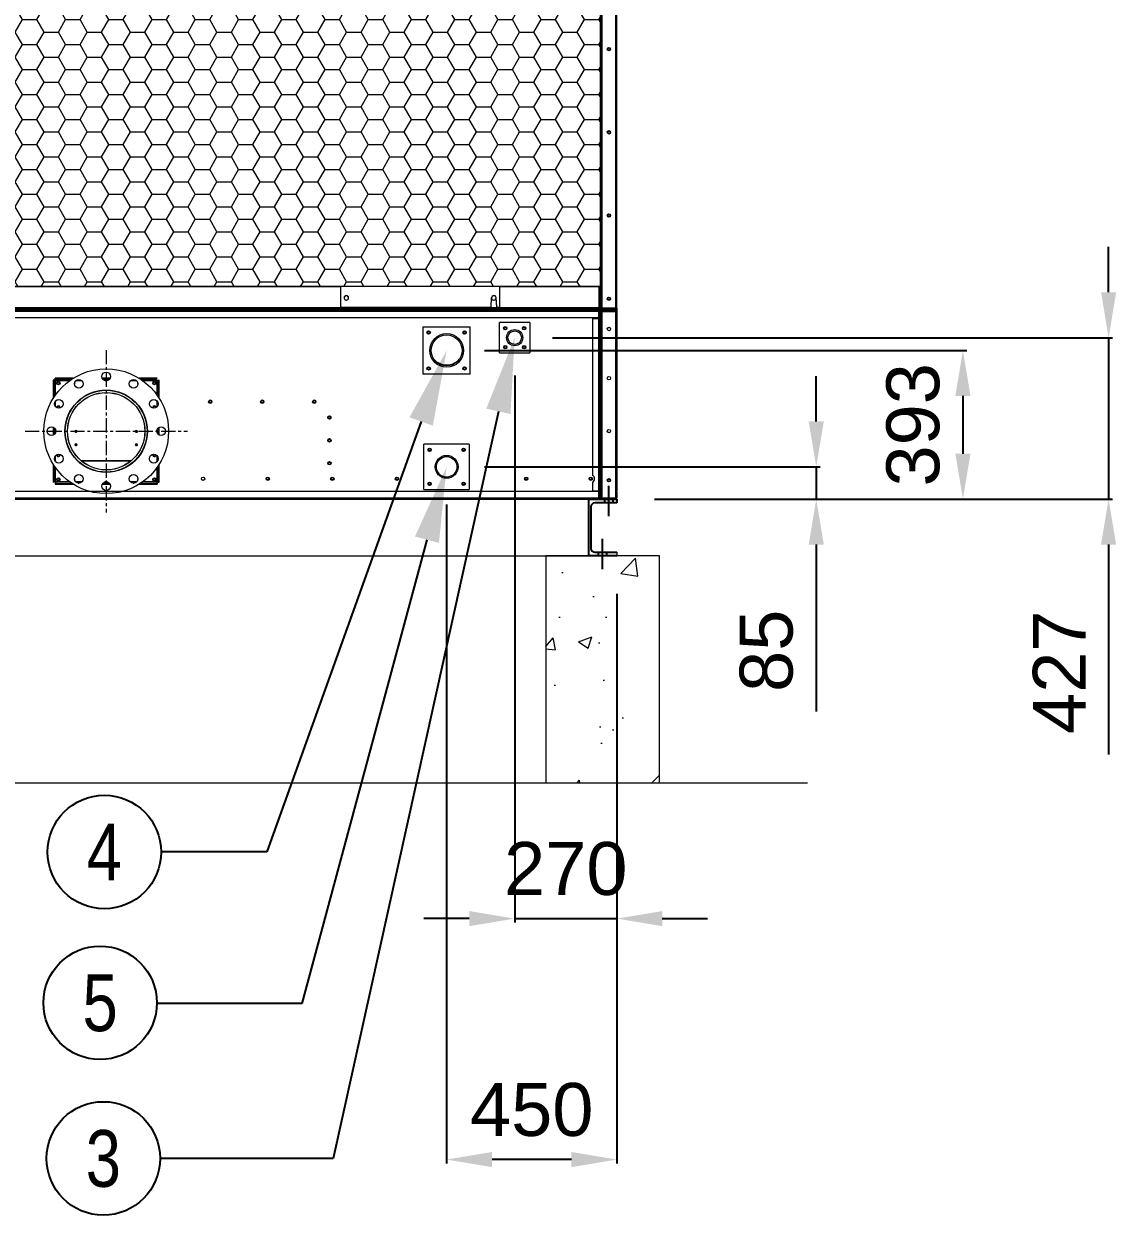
# Model space of a CAD drawing. Header units: millimetres. Extents: x 10706 to 40113, y 7812 to 28607.
# Drawn here: x 15283 to 18171, y 13502 to 16652 of the extents above; entities that cross this region are included whole.
import ezdxf
from ezdxf import colors
from ezdxf.entities.mleader import LeaderData, LeaderLine
from ezdxf.enums import TextEntityAlignment as Align
from ezdxf.math import Vec2, Vec3

# ---------------------------------------------------------------- set-up
doc = ezdxf.new("R2010")
doc.units = ezdxf.units.MM
doc.linetypes.add('CENTER', pattern=[2, 1.25, -0.25, 0.25, -0.25])
doc.linetypes.add('CENTERX2', pattern=[4, 2.5, -0.5, 0.5, -0.5])
for name, color, linetype in [('center', 1, 'CENTER'), ('냉각탑_dim', 1, 'Continuous'), ('냉각탑_text', 3, 'Continuous'), ('냉각탑_기초', 23, 'Continuous')]:
    doc.layers.add(name, color=color, linetype=linetype)
doc.styles.get("Standard").update_dxf_attribs({"font": 'arial.ttf'})
doc.dimstyles.new('1.40', dxfattribs={"dimscale": 20, "dimtxt": 1.5, "dimasz": 1, "dimexe": 0.5, "dimexo": 0.5, "dimgap": 0.5, "dimtad": 1, "dimdec": 0, "dimzin": 0, "dimdsep": 46, "dimtxsty": 'Standard', "dimcen": 0, "dimclrd": 2, "dimclre": 2, "dimclrt": 3, "dimadec": 0, "dimazin": 0, "dimtfac": 1, "dimtdec": 0, "dimtmove": 0, "dimatfit": 0, "dimfxl": 1, "dimtolj": 1, "dimtzin": 0, "dimlwd": -1, "dimlwe": -1, "dimarcsym": 0})

# ---------------------------------------------------------------- blocks, each defined once
blk = doc.blocks.new('*D56')
at = {"color": 2, "transparency": 16777216}
for p, q in [((18150.5, 15941.7), (18150.5, 16061.7)), ((16680.3, 15821.7), (18160.5, 15821.7)), ((18150.5, 15821.7), (18150.5, 15394.7)), ((16950.4, 15394.7), (18160.5, 15394.7)), ((18150.5, 15274.7), (18150.5, 14719.7))]:
    blk.add_line(p, q, dxfattribs=at)
for points in [[(18130.5, 15941.7), (18170.5, 15941.7), (18150.5, 15821.7)], [(18130.5, 15274.7), (18170.5, 15274.7), (18150.5, 15394.7)]]:
    blk.add_solid(points, dxfattribs=at)
at = {"layer": 'Defpoints', "color": 0, "transparency": 16777216}
for p in [(16580.3, 15821.7), (16850.4, 15394.7), (18150.5, 15394.7)]:
    blk.add_point(p, dxfattribs=at)
at = {"color": 3, "lineweight": 5, "transparency": 16777216, "insert": (18020.2, 14937.2), "char_height": 140, "attachment_point": 5, "rotation": 90}
blk.add_mtext('\\A1;427', dxfattribs=at)
blk = doc.blocks.new('*D57')
at = {"color": 2, "transparency": 16777216}
for p, q in [((16580.3, 15721.7), (16580.3, 14275.7)), ((16850.4, 15144.7), (16850.4, 14275.7)), ((16460.3, 14285.7), (16340.3, 14285.7)), ((16580.3, 14285.7), (16850.4, 14285.7)), ((16970.4, 14285.7), (17090.4, 14285.7))]:
    blk.add_line(p, q, dxfattribs=at)
for points in [[(16460.3, 14305.7), (16460.3, 14265.7), (16580.3, 14285.7)], [(16970.4, 14305.7), (16970.4, 14265.7), (16850.4, 14285.7)]]:
    blk.add_solid(points, dxfattribs=at)
at = {"layer": 'Defpoints', "color": 0, "transparency": 16777216}
for p in [(16580.3, 15821.7), (16850.4, 15244.7), (16850.4, 14285.7)]:
    blk.add_point(p, dxfattribs=at)
at = {"color": 3, "lineweight": 5, "transparency": 16777216, "insert": (16715.4, 14417.2), "char_height": 140, "attachment_point": 5}
blk.add_mtext('\\A1;270', dxfattribs=at)
blk = doc.blocks.new('*D58')
at = {"color": 2, "transparency": 16777216}
for p, q in [((17377.6, 15600.2), (17377.6, 15720.2)), ((16500.4, 15480.2), (17387.6, 15480.2)), ((17377.6, 15480.2), (17377.6, 15394.7)), ((16950.4, 15394.7), (17387.6, 15394.7)), ((17377.6, 15274.7), (17377.6, 14832.9))]:
    blk.add_line(p, q, dxfattribs=at)
for points in [[(17357.6, 15600.2), (17397.6, 15600.2), (17377.6, 15480.2)], [(17357.6, 15274.7), (17397.6, 15274.7), (17377.6, 15394.7)]]:
    blk.add_solid(points, dxfattribs=at)
at = {"layer": 'Defpoints', "color": 0, "transparency": 16777216}
for p in [(16400.4, 15480.2), (16850.4, 15394.7), (17377.6, 15394.7)]:
    blk.add_point(p, dxfattribs=at)
at = {"color": 3, "lineweight": 5, "transparency": 16777216, "insert": (17246.1, 14993.8), "char_height": 140, "attachment_point": 5, "rotation": 90}
blk.add_mtext('\\A1;85', dxfattribs=at)
blk = doc.blocks.new('*D59')
at = {"color": 2, "transparency": 16777216}
for p, q in [((16500.4, 15787.9), (17775.3, 15787.9)), ((17765.3, 15667.9), (17765.3, 15514.7)), ((16950.4, 15394.7), (17775.3, 15394.7))]:
    blk.add_line(p, q, dxfattribs=at)
for points in [[(17745.3, 15667.9), (17785.3, 15667.9), (17765.3, 15787.9)], [(17745.3, 15514.7), (17785.3, 15514.7), (17765.3, 15394.7)]]:
    blk.add_solid(points, dxfattribs=at)
at = {"layer": 'Defpoints', "color": 0, "transparency": 16777216}
for p in [(16400.4, 15787.9), (16850.4, 15394.7), (17765.3, 15394.7)]:
    blk.add_point(p, dxfattribs=at)
at = {"color": 3, "lineweight": 5, "transparency": 16777216, "insert": (17633.8, 15591.3), "char_height": 140, "attachment_point": 5, "rotation": 90}
blk.add_mtext('\\A1;393', dxfattribs=at)
blk = doc.blocks.new('*D60')
at = {"color": 2, "transparency": 16777216}
for p, q in [((16400.4, 15380.2), (16400.4, 13638.6)), ((16850.4, 15144.7), (16850.4, 13638.6)), ((16730.4, 13648.6), (16520.4, 13648.6))]:
    blk.add_line(p, q, dxfattribs=at)
for points in [[(16520.4, 13668.6), (16520.4, 13628.6), (16400.4, 13648.6)], [(16730.4, 13668.6), (16730.4, 13628.6), (16850.4, 13648.6)]]:
    blk.add_solid(points, dxfattribs=at)
at = {"layer": 'Defpoints', "color": 0, "transparency": 16777216}
for p in [(16400.4, 15480.2), (16850.4, 15244.7), (16400.4, 13648.6)]:
    blk.add_point(p, dxfattribs=at)
at = {"color": 3, "lineweight": 5, "transparency": 16777216, "insert": (16625.4, 13780.1), "char_height": 140, "attachment_point": 5}
blk.add_mtext('\\A1;450', dxfattribs=at)
blk = doc.blocks.new('3')
at = {"lineweight": 20}
h = blk.add_hatch(dxfattribs=at)
h.set_pattern_fill('HONEY', scale=12)
h.set_pattern_definition([(0, (-313390.887, -73646.253), (57.15, 32.9955677), [38.1, -76.2]), (120, (-313390.887, -73646.253), (-57.15, 32.995568), [38.1, -76.2]), (60, (-313390.887, -73646.253), (1e-07, 65.9911357), [-76.2, 38.1])])
h.paths.add_polyline_path([(14197.9, 17865.7), (14197.9, 15956.9), (16806.4, 15956.9), (16806.4, 17865.7)])
at = {"color": 7, "lineweight": 20}
for p, q in [((16808.4, 18149.6), (16808.4, 15899.8)), ((16811.5, 15899.8), (16811.5, 18149.6)), ((16847.3, 15899.8), (16847.3, 18149.6)), ((16850.4, 15899.8), (16850.4, 18149.6)), ((16806.4, 18071.7), (16806.4, 15945.7)), ((14885.4, 15956.9), (16120.4, 15956.9)), ((16802.9, 15900.5), (14197.9, 15900.5)), ((16802.9, 15896.7), (14197.9, 15896.7)), ((16802.9, 15894.7), (14197.9, 15894.7)), ((16802.9, 15891.2), (14197.9, 15891.2)), ((14197.9, 15874.7), (16802.9, 15874.7)), ((16802.9, 15414.7), (14197.9, 15414.7)), ((14197.9, 15398.2), (16802.9, 15398.2)), ((14197.9, 15394.7), (16302.9, 15394.7)), ((14197.9, 15394.7), (16802.9, 15394.7))]:
    blk.add_line(p, q, dxfattribs=at)
at = {"color": 7, "lineweight": 20, "ltscale": 0.233333}
blk.add_line((16540.4, 15957), (16120.4, 15957), dxfattribs=at)
at = {"color": 7, "lineweight": 20, "ltscale": 0.030439}
for p, q in [((16120.4, 15902.2), (16120.4, 15957)), ((16540.4, 15957), (16540.4, 15902.2))]:
    blk.add_line(p, q, dxfattribs=at)
at = {"color": 7, "lineweight": 20, "ltscale": 0.145833}
blk.add_line((16540.4, 15956.9), (16802.9, 15956.9), dxfattribs=at)
at = {"color": 7, "lineweight": 20, "ltscale": 0.031316}
blk.add_line((16802.9, 15956.9), (16802.9, 15900.5), dxfattribs=at)
at = {"color": 7, "lineweight": 20, "ltscale": 0.001944}
for p, q in [((16806.4, 15945.7), (16802.9, 15945.7)), ((16802.9, 15894.7), (16802.9, 15891.2)), ((16811.9, 15891.2), (16808.4, 15891.2)), ((16806.4, 15872.7), (16802.9, 15872.7)), ((16846.9, 15872.7), (16850.4, 15872.7)), ((16806.4, 15416.7), (16802.9, 15416.7)), ((16846.9, 15416.7), (16850.4, 15416.7)), ((16802.9, 15394.7), (16802.9, 15398.2)), ((16811.9, 15398.2), (16808.4, 15398.2))]:
    blk.add_line(p, q, dxfattribs=at)
at = {"color": 7, "lineweight": 20, "ltscale": 0.010556}
blk.add_line((16804.9, 15926.7), (16804.9, 15945.7), dxfattribs=at)
at = {"color": 7, "lineweight": 20, "ltscale": 0.010555}
blk.add_line((16806.4, 15926.7), (16806.4, 15945.7), dxfattribs=at)
at = {"color": 7, "lineweight": 20, "ltscale": 0.014059}
for p, q in [((16517.9, 15902.2), (16519.4, 15927.5)), ((16517.9, 15902.1), (16519.4, 15927.3)), ((16532.9, 15902.2), (16531.4, 15927.5)), ((16532.9, 15902.1), (16531.4, 15927.3))]:
    blk.add_line(p, q, dxfattribs=at)
at = {"color": 7, "lineweight": 20, "ltscale": 9.68397e-05}
for p, q in [((16519.4, 15927.3), (16519.4, 15927.5)), ((16531.4, 15927.3), (16531.4, 15927.5)), ((16120.4, 15902.2), (16120.4, 15902.1)), ((16517.9, 15902.1), (16517.9, 15902.2)), ((16532.9, 15902.1), (16532.9, 15902.2)), ((16540.4, 15902.2), (16540.4, 15902.1))]:
    blk.add_line(p, q, dxfattribs=at)
at = {"color": 7, "lineweight": 20, "ltscale": 0.014722}
for p, q in [((16804.4, 15900.2), (16804.4, 15926.7)), ((16806.4, 15900.2), (16806.4, 15926.7))]:
    blk.add_line(p, q, dxfattribs=at)
at = {"color": 7, "lineweight": 20, "ltscale": 0.001111}
for p, q in [((16806.4, 15926.7), (16804.4, 15926.7)), ((15659.3, 15894.7), (15659.3, 15896.7)), ((16039.3, 15894.7), (16039.3, 15896.7)), ((16450.8, 15894.7), (16450.8, 15896.7)), ((16539.9, 15894.7), (16539.9, 15896.7)), ((16551.3, 15894.7), (16551.3, 15896.7)), ((16561.3, 15894.7), (16561.3, 15896.7)), ((16778.4, 15894.7), (16778.4, 15896.7)), ((16806.4, 15891.2), (16804.4, 15891.2)), ((16806.4, 15865.1), (16808.4, 15865.1)), ((16808.4, 15864.7), (16806.4, 15864.7)), ((16848.4, 15874.7), (16850.4, 15874.7)), ((16850.4, 15872.7), (16848.4, 15872.7)), ((16850.4, 15874.7), (16850.4, 15872.7)), ((16808.4, 15604.7), (16806.4, 15604.7)), ((16806.4, 15544.7), (16808.4, 15544.7)), ((16806.4, 15541.5), (16808.4, 15541.5)), ((16806.4, 15540), (16808.4, 15540)), ((16808.4, 15540), (16806.4, 15540)), ((16848.4, 15414.7), (16850.4, 15414.7)), ((16804.4, 15398.2), (16806.4, 15398.2))]:
    blk.add_line(p, q, dxfattribs=at)
at = {"color": 7, "lineweight": 20, "ltscale": 0.220833}
for p, q in [((16120.4, 15902.2), (16517.9, 15902.2)), ((16120.4, 15902.1), (16517.9, 15902.1))]:
    blk.add_line(p, q, dxfattribs=at)
at = {"color": 7, "lineweight": 20, "ltscale": 0.001112}
for p, q in [((16381.4, 15896.7), (16381.4, 15894.7)), ((16424.4, 15896.7), (16424.4, 15894.7))]:
    blk.add_line(p, q, dxfattribs=at)
at = {"color": 7, "lineweight": 20, "ltscale": 0.004167}
for p, q in [((16532.9, 15902.2), (16540.4, 15902.2)), ((16532.9, 15902.1), (16540.4, 15902.1))]:
    blk.add_line(p, q, dxfattribs=at)
at = {"color": 7, "lineweight": 20, "ltscale": 0.001106}
blk.add_line((16541.3, 15896.7), (16541.3, 15894.7), dxfattribs=at)
at = {"color": 7, "lineweight": 20, "ltscale": 0.002114}
blk.add_line((16802.9, 15896.7), (16802.9, 15900.5), dxfattribs=at)
at = {"color": 7, "lineweight": 20, "ltscale": 0.010278}
for p, q in [((16802.9, 15872.7), (16802.9, 15891.2)), ((16804.4, 15891.2), (16804.4, 15872.7)), ((16806.4, 15872.7), (16806.4, 15891.2)), ((16846.9, 15891.2), (16846.9, 15872.7)), ((16846.9, 15891.2), (16846.9, 15872.7)), ((16802.9, 15398.2), (16802.9, 15416.7)), ((16804.4, 15416.7), (16804.4, 15398.2)), ((16806.4, 15398.2), (16806.4, 15416.7)), ((16846.9, 15416.7), (16846.9, 15398.2)), ((16846.9, 15416.7), (16846.9, 15398.2))]:
    blk.add_line(p, q, dxfattribs=at)
at = {"color": 7, "lineweight": 20, "ltscale": 0.000833333}
for p, q in [((16802.9, 15891.2), (16804.4, 15891.2)), ((16810.4, 15891.2), (16811.9, 15891.2)), ((16848.4, 15872.7), (16846.9, 15872.7)), ((16802.9, 15398.2), (16804.4, 15398.2))]:
    blk.add_line(p, q, dxfattribs=at)
at = {"color": 7, "lineweight": 20, "ltscale": 0.009167}
for p, q in [((16802.9, 15874.7), (16802.9, 15891.2)), ((16848.4, 15891.2), (16848.4, 15874.7)), ((16850.4, 15891.2), (16850.4, 15874.7)), ((16786.4, 15872.7), (16802.9, 15872.7)), ((16786.4, 15416.7), (16802.9, 15416.7)), ((16802.9, 15414.7), (16802.9, 15398.2)), ((16848.4, 15414.7), (16848.4, 15398.2)), ((16850.4, 15414.7), (16850.4, 15398.2))]:
    blk.add_line(p, q, dxfattribs=at)
at = {"color": 7, "lineweight": 20, "ltscale": 0.003404}
blk.add_line((16804.9, 15891.2), (16804.9, 15897.3), dxfattribs=at)
at = {"color": 7, "lineweight": 20, "ltscale": 0.005}
for p, q in [((16806.4, 15891.2), (16806.4, 15900.2)), ((16811.9, 15394.7), (16802.9, 15394.7))]:
    blk.add_line(p, q, dxfattribs=at)
at = {"color": 7, "lineweight": 20, "ltscale": 0.001722}
for p, q in [((16811.5, 15899.8), (16808.4, 15899.8)), ((16850.4, 15899.8), (16847.3, 15899.8))]:
    blk.add_line(p, q, dxfattribs=at)
at = {"color": 7, "lineweight": 20, "ltscale": 0.004726}
blk.add_line((16808.4, 15891.2), (16808.4, 15899.7), dxfattribs=at)
at = {"color": 7, "lineweight": 20, "ltscale": 0.273889}
for p, q in [((16808.4, 15398.2), (16808.4, 15891.2)), ((16811.9, 15398.2), (16811.9, 15891.2))]:
    blk.add_line(p, q, dxfattribs=at)
at = {"color": 7, "lineweight": 20, "ltscale": 0.000833332}
blk.add_line((16811.5, 15899.8), (16811.5, 15898.3), dxfattribs=at)
at = {"color": 7, "lineweight": 20, "ltscale": 0.019889}
for p, q in [((16847.3, 15899.8), (16811.5, 15899.8)), ((16847.3, 15898.3), (16811.5, 15898.3)), ((16847.3, 15896.7), (16811.5, 15896.7))]:
    blk.add_line(p, q, dxfattribs=at)
at = {"color": 7, "lineweight": 20, "ltscale": 0.001123}
blk.add_line((16811.5, 15896.7), (16811.5, 15894.7), dxfattribs=at)
at = {"color": 7, "lineweight": 20, "ltscale": 0.000804013}
blk.add_line((16811.5, 15892.6), (16811.5, 15891.2), dxfattribs=at)
at = {"color": 7, "lineweight": 20, "ltscale": 0.019444}
for p, q in [((16846.9, 15894.7), (16811.9, 15894.7)), ((16846.9, 15892.7), (16811.9, 15892.7)), ((16846.9, 15891.2), (16811.9, 15891.2)), ((16811.9, 15891.2), (16846.9, 15891.2)), ((16811.9, 15398.2), (16846.9, 15398.2)), ((16846.9, 15396.7), (16811.9, 15396.7)), ((16846.9, 15394.7), (16811.9, 15394.7))]:
    blk.add_line(p, q, dxfattribs=at)
at = {"color": 7, "lineweight": 20, "ltscale": 0.00083418}
blk.add_line((16847.3, 15899.8), (16847.3, 15898.3), dxfattribs=at)
at = {"color": 7, "lineweight": 20, "ltscale": 0.000888889}
blk.add_line((16847.3, 15898.3), (16847.3, 15896.7), dxfattribs=at)
at = {"color": 7, "lineweight": 20, "ltscale": 0.001124}
blk.add_line((16847.3, 15896.7), (16847.3, 15894.7), dxfattribs=at)
at = {"color": 7, "lineweight": 20, "ltscale": 0.011082}
blk.add_line((16847.3, 15892.6), (16847.3, 15872.7), dxfattribs=at)
at = {"color": 7, "lineweight": 20, "ltscale": 0.004777}
blk.add_line((16850.4, 15899.8), (16850.4, 15891.2), dxfattribs=at)
at = {"color": 7, "lineweight": 20, "ltscale": 0.069444}
for p, q in [((16337.9, 15850.4), (16337.9, 15725.4)), ((16337.9, 15850.4), (16462.9, 15850.4)), ((16462.9, 15725.4), (16462.9, 15850.4)), ((16462.9, 15725.4), (16337.9, 15725.4))]:
    blk.add_line(p, q, dxfattribs=at)
at = {"color": 7, "lineweight": 20, "ltscale": 0.044444}
for p, q in [((16540.3, 15781.7), (16540.3, 15861.7)), ((16620.3, 15861.7), (16540.3, 15861.7)), ((16620.3, 15861.7), (16620.3, 15781.7)), ((16540.3, 15781.7), (16620.3, 15781.7))]:
    blk.add_line(p, q, dxfattribs=at)
at = {"color": 7, "lineweight": 20, "ltscale": 0.230744}
blk.add_line((16786.4, 15872.7), (16786.4, 15457.3), dxfattribs=at)
at = {"color": 7, "lineweight": 20, "ltscale": 0.253333}
for p, q in [((16802.9, 15416.7), (16802.9, 15872.7)), ((16806.4, 15416.7), (16806.4, 15872.7)), ((16846.9, 15872.7), (16846.9, 15416.7)), ((16850.4, 15872.7), (16850.4, 15416.7))]:
    blk.add_line(p, q, dxfattribs=at)
at = {"color": 7, "lineweight": 20, "ltscale": 0.004417}
for p, q in [((16850.4, 15872.7), (16850.4, 15864.7)), ((16850.4, 15424.6), (16850.4, 15416.7))]:
    blk.add_line(p, q, dxfattribs=at)
at = {"color": 7, "lineweight": 20, "ltscale": 0.052833}
for p, q in [((16850.4, 15864.7), (16850.4, 15769.6)), ((16850.4, 15749.7), (16850.4, 15654.6)), ((16850.4, 15634.7), (16850.4, 15539.6)), ((16850.4, 15519.7), (16850.4, 15424.6))]:
    blk.add_line(p, q, dxfattribs=at)
at = {"color": 7, "lineweight": 20, "ltscale": 0.005528}
for p, q in [((16850.4, 15769.6), (16850.4, 15759.7)), ((16850.4, 15759.7), (16850.4, 15749.7)), ((16850.4, 15654.6), (16850.4, 15644.7)), ((16850.4, 15644.7), (16850.4, 15634.7)), ((16850.4, 15539.6), (16850.4, 15529.7)), ((16850.4, 15529.7), (16850.4, 15519.7))]:
    blk.add_line(p, q, dxfattribs=at)
at = {"color": 7, "lineweight": 20, "ltscale": 0.026421}
for p, q in [((15360.4, 15709.2), (15360.4, 15661.6)), ((15413.1, 15714.3), (15365.5, 15714.3)), ((15640.4, 15661.6), (15640.4, 15709.2)), ((15640.4, 15439.4), (15640.4, 15487)), ((15365.5, 15434.3), (15413.1, 15434.3)), ((15587.7, 15434.3), (15635.3, 15434.3))]:
    blk.add_line(p, q, dxfattribs=at)
at = {"color": 7, "lineweight": 20, "ltscale": 0.001667}
for p, q in [((15363.4, 15709.2), (15360.4, 15709.2)), ((15366.4, 15708.3), (15363.4, 15708.3)), ((15365.5, 15711.3), (15365.5, 15714.3)), ((15366.4, 15708.3), (15366.4, 15711.3)), ((15634.4, 15708.3), (15634.4, 15711.3)), ((15634.4, 15708.3), (15637.4, 15708.3)), ((15637.4, 15709.2), (15640.4, 15709.2)), ((15363.4, 15439.4), (15360.4, 15439.4)), ((15366.4, 15440.3), (15363.4, 15440.3)), ((15365.5, 15437.3), (15365.5, 15434.3)), ((15366.4, 15440.3), (15366.4, 15437.3)), ((15634.4, 15440.3), (15637.4, 15440.3)), ((15634.4, 15440.3), (15634.4, 15437.3)), ((15635.3, 15437.3), (15635.3, 15434.3)), ((15637.4, 15439.4), (15640.4, 15439.4))]:
    blk.add_line(p, q, dxfattribs=at)
at = {"color": 7, "lineweight": 20, "ltscale": 0.023846}
for p, q in [((15363.4, 15709.2), (15363.4, 15666.2)), ((15408.4, 15711.3), (15365.5, 15711.3)), ((15637.4, 15666.2), (15637.4, 15709.2)), ((15637.4, 15439.4), (15637.4, 15482.3))]:
    blk.add_line(p, q, dxfattribs=at)
at = {"color": 7, "lineweight": 20, "ltscale": 0.020958}
for p, q in [((15366.4, 15670.6), (15366.4, 15708.3)), ((15366.4, 15708.3), (15404.1, 15708.3)), ((15634.4, 15708.3), (15634.4, 15670.6)), ((15634.4, 15478), (15634.4, 15440.3)), ((15404.1, 15440.3), (15366.4, 15440.3)), ((15634.4, 15440.3), (15596.7, 15440.3))]:
    blk.add_line(p, q, dxfattribs=at)
at = {"color": 7, "lineweight": 20, "ltscale": 0.008695}
for p, q in [((15420.1, 15708.3), (15435.7, 15708.3)), ((15565.1, 15708.3), (15580.7, 15708.3)), ((15634.4, 15654.6), (15634.4, 15639)), ((15634.4, 15509.6), (15634.4, 15494))]:
    blk.add_line(p, q, dxfattribs=at)
at = {"color": 7, "lineweight": 20, "ltscale": 0.011507}
for p, q in [((15510.8, 15714.3), (15490, 15714.3)), ((15360.4, 15584.6), (15360.4, 15563.9)), ((15640.4, 15563.9), (15640.4, 15584.6)), ((15490, 15434.3), (15510.8, 15434.3))]:
    blk.add_line(p, q, dxfattribs=at)
at = {"color": 7, "lineweight": 20, "ltscale": 0.00918}
blk.add_line((15508.7, 15711.3), (15492.1, 15711.3), dxfattribs=at)
at = {"color": 7, "lineweight": 20, "ltscale": 0.003729}
blk.add_line((15497, 15708.3), (15503.8, 15708.3), dxfattribs=at)
at = {"color": 7, "lineweight": 20, "ltscale": 0.026422}
blk.add_line((15635.3, 15714.3), (15587.7, 15714.3), dxfattribs=at)
at = {"color": 7, "lineweight": 20, "ltscale": 0.023847}
blk.add_line((15635.3, 15711.3), (15592.4, 15711.3), dxfattribs=at)
at = {"color": 7, "lineweight": 20, "ltscale": 0.020959}
blk.add_line((15596.7, 15708.3), (15634.4, 15708.3), dxfattribs=at)
at = {"color": 7, "lineweight": 20, "ltscale": 0.004739}
blk.add_line((15496.1, 15676.3), (15504.7, 15676.3), dxfattribs=at)
at = {"color": 7, "lineweight": 20, "ltscale": 0.001448}
for p, q in [((15363.4, 15648.1), (15363.4, 15645.5)), ((15363.4, 15503.1), (15363.4, 15500.5)), ((15426.6, 15437.3), (15429.2, 15437.3)), ((15571.6, 15437.3), (15574.2, 15437.3))]:
    blk.add_line(p, q, dxfattribs=at)
at = {"color": 7, "lineweight": 20, "ltscale": 0.008696}
for p, q in [((15366.4, 15639), (15366.4, 15654.6)), ((15366.4, 15494), (15366.4, 15509.6)), ((15435.7, 15440.3), (15420.1, 15440.3)), ((15580.7, 15440.3), (15565.1, 15440.3))]:
    blk.add_line(p, q, dxfattribs=at)
at = {"color": 7, "lineweight": 20, "ltscale": 0.001441}
for p, q in [((15637.4, 15645.5), (15637.4, 15648.1)), ((15637.4, 15500.5), (15637.4, 15503.1))]:
    blk.add_line(p, q, dxfattribs=at)
at = {"color": 7, "lineweight": 20, "ltscale": 0.009179}
for p, q in [((15363.4, 15582.5), (15363.4, 15566)), ((15637.4, 15566), (15637.4, 15582.5)), ((15492.1, 15437.3), (15508.7, 15437.3))]:
    blk.add_line(p, q, dxfattribs=at)
at = {"color": 7, "lineweight": 20, "ltscale": 0.003725}
blk.add_line((15366.4, 15570.9), (15366.4, 15577.6), dxfattribs=at)
at = {"color": 7, "lineweight": 20, "ltscale": 0.003728}
blk.add_line((15634.4, 15577.6), (15634.4, 15570.9), dxfattribs=at)
at = {"color": 7, "lineweight": 20, "ltscale": 0.066667}
for p, q in [((16340.4, 15420.2), (16340.4, 15540.2)), ((16460.4, 15540.2), (16340.4, 15540.2)), ((16460.4, 15540.2), (16460.4, 15420.2)), ((16340.4, 15420.2), (16460.4, 15420.2))]:
    blk.add_line(p, q, dxfattribs=at)
at = {"color": 7, "lineweight": 20, "ltscale": 0.02642}
blk.add_line((15360.4, 15487), (15360.4, 15439.4), dxfattribs=at)
at = {"color": 7, "lineweight": 20, "ltscale": 0.023845}
for p, q in [((15363.4, 15482.3), (15363.4, 15439.4)), ((15365.5, 15437.3), (15408.4, 15437.3)), ((15592.4, 15437.3), (15635.3, 15437.3))]:
    blk.add_line(p, q, dxfattribs=at)
at = {"color": 7, "lineweight": 20, "ltscale": 0.020957}
blk.add_line((15366.4, 15440.3), (15366.4, 15478), dxfattribs=at)
at = {"color": 7, "lineweight": 20, "ltscale": 0.073895}
blk.add_line((15433.9, 15496.7), (15566.9, 15496.7), dxfattribs=at)
at = {"color": 7, "lineweight": 20, "ltscale": 0.072498}
blk.add_line((15435.1, 15495.7), (15565.6, 15495.7), dxfattribs=at)
at = {"color": 7, "lineweight": 20, "ltscale": 0.013261}
blk.add_line((15488.5, 15472.8), (15512.3, 15472.8), dxfattribs=at)
at = {"color": 7, "lineweight": 20, "ltscale": 0.003726}
blk.add_line((15503.7, 15440.3), (15497, 15440.3), dxfattribs=at)
at = {"color": 7, "lineweight": 20, "ltscale": 0.012967}
blk.add_line((16786.4, 15440), (16786.4, 15416.7), dxfattribs=at)
at = {"color": 1, "linetype": 'CENTERX2', "ltscale": 50}
for p, q in [((16829.4, 15349.7), (16829.4, 15429.7)), ((16812.9, 15209.7), (16812.9, 15289.7))]:
    blk.add_line(p, q, dxfattribs=at)
at = {"color": 7, "lineweight": 20, "ltscale": 0.000665871}
blk.add_line((16848.4, 15414.7), (16847.2, 15414.7), dxfattribs=at)
at = {"color": 7, "lineweight": 20, "ltscale": 0.0085}
blk.add_line((16847.2, 15414.7), (16847.2, 15399.4), dxfattribs=at)
at = {"lineweight": 20}
blk.add_line((16775.4, 15394.7), (16850.4, 15394.7), dxfattribs=at)
at = {"color": 7, "lineweight": 25, "ltscale": 0.125}
for p, q in [((16775.4, 15394.7), (16850.4, 15394.7)), ((16850.4, 15244.7), (16775.4, 15244.7))]:
    blk.add_line(p, q, dxfattribs=at)
at = {"ltscale": 25}
blk.add_line((16775.4, 15394.7), (16775.4, 15244.7), dxfattribs=at)
at = {"color": 7, "lineweight": 25, "ltscale": 0.091667}
blk.add_line((16781.9, 15374.7), (16781.9, 15264.7), dxfattribs=at)
at = {"color": 7, "lineweight": 25, "ltscale": 0.05125}
for p, q in [((16850.4, 15384.7), (16791.9, 15384.7)), ((16791.9, 15254.7), (16850.4, 15254.7))]:
    blk.add_line(p, q, dxfattribs=at)
at = {"color": 7, "lineweight": 20, "ltscale": 0.003063}
blk.add_line((16802.9, 15397.9), (16808.4, 15397.9), dxfattribs=at)
at = {"color": 7, "lineweight": 20, "ltscale": 0.00111}
blk.add_line((16806.4, 15399.4), (16808.4, 15399.4), dxfattribs=at)
at = {"color": 7, "lineweight": 20, "ltscale": 0.019594}
blk.add_line((16810.4, 15397.9), (16845.7, 15397.9), dxfattribs=at)
for p, q in [((16818.4, 15384.7), (16818.4, 15394.7)), ((16840.4, 15384.7), (16840.4, 15394.7)), ((16801.9, 15244.7), (16801.9, 15254.7)), ((16823.9, 15244.7), (16823.9, 15254.7))]:
    blk.add_line(p, q)
at = {"color": 7, "lineweight": 25, "ltscale": 0.008333}
blk.add_line((16850.4, 15394.7), (16850.4, 15384.7), dxfattribs=at)
at = {"color": 7, "lineweight": 15, "ltscale": 0.0625}
blk.add_line((16850.4, 15254.7), (16850.4, 15244.7), dxfattribs=at)
at = {"lineweight": 5}
blk.add_line((14225.4, 15244.7), (16775.4, 15244.7), dxfattribs=at)
at = {"color": 0, "lineweight": 20}
blk.add_lwpolyline([(14197.9, 17865.7), (16806.4, 17865.7), (16806.4, 15956.9), (14197.9, 15956.9)], close=True, dxfattribs=at)
at = {"color": 7, "lineweight": 20}
for centre, radius in [((16829.4, 16584.7), 4.5), ((16829.4, 16584.7), 3), ((16829.4, 16364.7), 4.5), ((16829.4, 16364.7), 3), ((16829.4, 16144.7), 4.5), ((16829.4, 16144.7), 3), ((16829.4, 15924.7), 4.5), ((16829.4, 15924.7), 3), ((16555.3, 15846.7), 4.5), ((16605.3, 15846.7), 4.5), ((16829.4, 15844.7), 4.5), ((16352.9, 15835.4), 4.5), ((16400.4, 15787.9), 44.5), ((16400.4, 15787.9), 40.9), ((16447.9, 15835.4), 4.5), ((16580.3, 15821.7), 21.4), ((16580.3, 15821.7), 17.7), ((16555.3, 15796.7), 4.5), ((16605.3, 15796.7), 4.5), ((15500.4, 15574.3), 165), ((15500.4, 15719.3), 11.5), ((16352.9, 15740.4), 4.5), ((16447.9, 15740.4), 4.5), ((16829.4, 15714.7), 4.5), ((15373.9, 15701.8), 4.5), ((15373.9, 15701.8), 3), ((15427.9, 15699.9), 11.5), ((15572.9, 15699.9), 11.5), ((15627.9, 15701.8), 4.5), ((15627.9, 15701.8), 3), ((15374.8, 15646.8), 11.5), ((15500.4, 15574.3), 109), ((15500.4, 15574.3), 108.2), ((15500.4, 15574.3), 102.4), ((15500.4, 15574.3), 102.2), ((15626, 15646.8), 11.5), ((15775.4, 15652.5), 4.5), ((15775.4, 15652.5), 3), ((15912.9, 15652.5), 4.5), ((15912.9, 15652.5), 3), ((16050.4, 15652.5), 4.5), ((16050.4, 15652.5), 3), ((16090.4, 15610.7), 4.5), ((16090.4, 15610.7), 3), ((15355.4, 15574.3), 11.5), ((15645.4, 15574.3), 11.5), ((16829.4, 15574.7), 4.5), ((16090.4, 15550.2), 4.5), ((16090.4, 15550.2), 3), ((16355.4, 15525.2), 4.5), ((16445.4, 15525.2), 4.5), ((15374.8, 15501.8), 11.5), ((15626, 15501.8), 11.5), ((16400.4, 15480.2), 30.2), ((16400.4, 15480.2), 27.1), ((16090.4, 15489.7), 4.5), ((16090.4, 15489.7), 3), ((15373.9, 15446.8), 4.5), ((15373.9, 15446.8), 3), ((15427.9, 15448.7), 11.5), ((15500.4, 15429.3), 11.5), ((15572.9, 15448.7), 11.5), ((15627.9, 15446.8), 4.5), ((15627.9, 15446.8), 3), ((15756.6, 15448.7), 4.5), ((15927.4, 15448.7), 4.5), ((15927.4, 15448.7), 3), ((16098.2, 15448.7), 4.5), ((16098.2, 15448.7), 3), ((16269, 15448.7), 4.5), ((16269, 15448.7), 3), ((16355.4, 15435.2), 4.5), ((16445.4, 15435.2), 4.5), ((16610.6, 15448.7), 4.5), ((16610.6, 15448.7), 3), ((16781.4, 15448.7), 4.5), ((16781.4, 15448.7), 3), ((16829.4, 15444.7), 4.5), ((16829.4, 15444.7), 3)]:
    blk.add_circle(centre, radius, dxfattribs=at)
at = {"lineweight": 5}
for centre in [(16555.3, 15846.7), (16605.3, 15846.7), (16352.9, 15835.4), (16447.9, 15835.4), (16555.3, 15796.7), (16605.3, 15796.7), (16352.9, 15740.4), (16447.9, 15740.4), (16355.4, 15525.2), (16445.4, 15525.2), (16355.4, 15435.2), (16445.4, 15435.2)]:
    blk.add_circle(centre, 3, dxfattribs=at)
at = {"color": 7, "lineweight": 20}
for centre, radius, start, end in [((16847.3, 16253.6), 3.1, 0, 0.1902), ((16802.9, 15900.2), 1.5, 270, 0), ((16802.9, 15900.2), 3.5, 270, 0), ((16811.5, 15899.8), 3.1, 180, 270), ((16811.9, 15891.2), 3.5, 90, 180), ((16811.5, 15899.8), 1.5, 180, 270), ((16811.9, 15891.2), 1.5, 90, 180), ((16846.9, 15891.2), 3.5, 0, 90), ((16846.9, 15891.2), 1.5, 0, 90), ((16847.3, 15899.8), 3.1, 270, 0), ((16847.3, 15899.8), 1.5, 270, 0), ((16400.4, 15795.9), 46, 223.1217, 316.8778), ((15412.9, 15701.8), 4.5, 321.7138, 23.6538), ((15587.9, 15701.8), 4.5, 156.3677, 218.2801), ((15373.9, 15636.8), 4.5, 347.625, 181.8013), ((15373.9, 15636.8), 3, 332.8894, 196.5417), ((15627.9, 15636.8), 4.5, 5.7137, 196.1034), ((15627.9, 15636.8), 3, 352.252, 209.5684), ((16845.7, 15540), 4.7, 0, 0.1593), ((15373.9, 15511.8), 4.5, 178.2156, 12.3701), ((15373.9, 15511.8), 3, 163.4873, 27.1024), ((15627.9, 15511.8), 4.5, 163.915, 354.2822), ((15627.9, 15511.8), 3, 150.4612, 7.7408), ((15412.9, 15446.8), 4.5, 336.349, 38.2933), ((15587.9, 15446.8), 4.5, 141.7293, 203.6453), ((16781.4, 15448.7), 10, 299.9997, 60.0003), ((16802.9, 15466.2), 3.5, 0, 0.237), ((16802.9, 15431.2), 3.5, 359.6715, 0), ((16811.9, 15398.2), 3.5, 180, 270), ((16811.9, 15398.2), 1.5, 180, 270), ((16845.7, 15399.4), 1.5, 270, 306.87), ((16845.7, 15399.4), 1.5, 323.0389, 0), ((16846.9, 15398.2), 3.5, 270, 0), ((16846.9, 15398.2), 1.5, 270, 0), ((16845.7, 15399.4), 4.7, 359.266, 0)]:
    blk.add_arc(centre, radius, start, end, dxfattribs=at)
at = {"color": 7, "lineweight": 25}
for centre, start, end in [((16791.9, 15374.7), 90, 180), ((16791.9, 15264.7), 180, 270)]:
    blk.add_arc(centre, 10, start, end, dxfattribs=at)
at = {"color": 7, "lineweight": 20}
for centre, major_axis, ratio, start_param, end_param in [((16135.4, 15927), (6, 0), 0.996195, 1.070796, 3.127019), ((16135.4, 15927.1), (6, 0), 0.996195, 6.283156, 9.424749), ((16135.4, 15926.8), (6, 0), 0.996195, 1.070796, 3.112434), ((16135.4, 15927), (6, 0), 0.996195, 0.01459, 3.127019), ((16135.4, 15927.1), (6, 0), 0.996195, 3.141564, 5.783185), ((16135.4, 15927), (6, 0), 0.996195, 0.01459, 1.070796), ((16135.4, 15926.8), (6, 0), 0.996195, 0.029174, 1.070796), ((16135.4, 15927.1), (6, 0), 0.996195, 5.783185, 6.283156), ((16525.4, 15927), (6, 0), 0.996195, 6.283156, 9.424749), ((16525.4, 15927.1), (6, 0), 0.996195, 0.059508, 3.082088), ((16525.4, 15927), (6, 0), 0.996195, 0.059508, 3.082088), ((16525.4, 15926.8), (6, 0), 0.996195, 0.01459, 3.127019), ((16525.4, 15927), (6, 0), 0.996195, 3.141564, 4.212389), ((16525.4, 15927), (6, 0), 0.996195, 4.212389, 6.283156), ((15420.4, 15573.9), (-3, 0), 0.707107, 3.141593, 6.283185), ((15420.4, 15573.9), (-3, 0), 0.707107, 6.283185, 9.424778), ((15420.4, 15575.3), (-3, 0), 0.707107, 0.339837, 2.801756), ((15420.4, 15576.7), (4.5, 0), 0.707107, 4.152329, 5.272471), ((15420.4, 15578.1), (4.5, 0), 0.707107, 4.207036, 5.21775), ((15580.4, 15573.9), (-3, 0), 0.707107, 3.141593, 6.283185), ((15580.4, 15573.9), (-3, 0), 0.707107, 6.283185, 9.424778), ((15580.4, 15575.3), (-3, 0), 0.707107, 0.339837, 2.801756), ((15580.4, 15576.7), (4.5, 0), 0.707107, 4.152318, 5.27246), ((15580.4, 15578.1), (4.5, 0), 0.707107, 4.207032, 5.217746), ((16802.9, 15571.2), (3.5, 0), 0.999985, 6.283185, 6.297404), ((16802.9, 15566.2), (3.5, 0), 0.999985, 6.283185, 6.293671), ((16802.9, 15566.2), (-3.5, 0), 0.999966, 3.141593, 3.152037), ((16802.9, 15561.2), (-3.5, 0), 0.999966, 3.141593, 3.1558), ((15420.4, 15538.5), (-3, 0), 0.707107, 3.141593, 6.283185), ((15420.4, 15538.5), (-3, 0), 0.707107, 6.283185, 9.424778), ((15420.4, 15539.9), (-3, 0), 0.707107, 0.339837, 2.801756), ((15420.4, 15541.4), (4.5, 0), 0.707107, 4.152329, 5.272471), ((15420.4, 15542.8), (4.5, 0), 0.707107, 4.207036, 5.21775), ((15580.4, 15538.5), (-3, 0), 0.707107, 3.141593, 6.283185), ((15580.4, 15538.5), (-3, 0), 0.707107, 6.283185, 9.424778), ((15580.4, 15539.9), (-3, 0), 0.707107, 0.339837, 2.801756), ((15580.4, 15541.4), (4.5, 0), 0.707107, 4.152318, 5.27246), ((15580.4, 15542.8), (4.5, 0), 0.707107, 4.207032, 5.217746), ((16802.9, 15534.5), (3.5, 0), 0.999985, 6.267899, 6.283185), ((16802.9, 15531.4), (3.5, 0), 0.999985, 6.279226, 6.283185), ((16802.9, 15526.5), (3.5, 0), 0.999966, 6.279216, 6.283185)]:
    blk.add_ellipse(centre, major_axis=major_axis, ratio=ratio, start_param=start_param, end_param=end_param, dxfattribs=at)
at = {"layer": 'center', "lineweight": 20, "ltscale": 30}
for p, q in [((15500.4, 15788.8), (15500.4, 15359.8)), ((15285.9, 15574.3), (15714.9, 15574.3))]:
    blk.add_line(p, q, dxfattribs=at)

msp = doc.modelspace()

# ---------------------------------------------------------------- hatches: boundary and pattern name
at = {"layer": '냉각탑_기초', "lineweight": 20, "ltscale": 30}
h = msp.add_hatch(dxfattribs=at)
h.set_pattern_fill('AR-CONC', color=256, scale=50, style=0)
h.set_pattern_definition([(50, (-95.63, -1296.64), (358.63, -31.376), [37.5, -412.5]), (355, (-95.63, -1296.64), (-69.3757, 376.096), [30, -330]), (100.4514, (-65.74, -1299.25), (289.2547, 344.72), [31.87, -350.571]), (46.1842, (-95.63, -1196.64), (533.6205, -82.7595), [56.25, -618.75]), (96.6356, (-51.16, -1203.53), (467.331, 487.059), [47.805, -525.856]), (351.1842, (-95.63, -1196.64), (467.331, 487.059), [45, -495]), (21, (-45.63, -1221.64), (298.4535, -201.3094), [37.5, -412.5]), (326, (-45.63, -1221.64), (121.6577, 362.575), [30, -330]), (71.4514, (-20.76, -1238.4), (420.1113, 161.265), [31.87, -350.571]), (37.5, (-95.63, -1296.64), (6.0799, 166.4469), [0, -326, 0, -335, 0, -331.25]), (7.5, (-95.63, -1296.64), (131.5348, 197.2059), [0, -191, 0, -318.5, 0, -126.25]), (327.5, (-207.13, -1296.64), (266.9112, -11.2774), [0, -125, 0, -390, 0, -517.5]), (317.5, (-257.13, -1296.64), (291.593, 50.0525), [0, -162.5, 0, -259, 0, -367.5])])
h.paths.add_polyline_path([(16662.9, 15244.7), (16962.9, 15244.7), (16962.9, 14644.7), (16662.9, 14644.7)])

# ---------------------------------------------------------------- linework, layer by layer
at = {"layer": '냉각탑_dim', "linetype": 'ByBlock', "lineweight": -3}
for centre in [(15495.5, 14461.7), (15484.3, 14063.1), (15492.8, 13651.6)]:
    msp.add_circle(centre, 150, dxfattribs=at)
at = {"layer": '냉각탑_기초', "lineweight": 20, "ltscale": 30}
msp.add_line((13625.8, 14644.7), (17354.3, 14644.7), dxfattribs=at)
msp.add_lwpolyline([(16962.9, 14644.7), (16962.9, 15244.7), (16662.9, 15244.7), (16662.9, 14644.7)], dxfattribs=at)

# ---------------------------------------------------------------- block references
msp.add_blockref('3', (0, 0))

# ---------------------------------------------------------------- texts
at = {"layer": '냉각탑_text', "width": 0.8}
for s, p in [('4', (15495.5, 14461.7)), ('5', (15484.3, 14063.1)), ('3', (15492.8, 13651.6))]:
    msp.add_text(s, height=150, dxfattribs=at).set_placement(p, align=Align.MIDDLE_CENTER)

# ---------------------------------------------------------------- dimensions: what is measured, and where the dimension line sits
at = {"lineweight": 5}
for base, p1, p2, picture, middle in [((18150.5, 15394.7), (16580.3, 15821.7), (16850.4, 15394.7), '*D56', (18020.2, 14937.2)), ((17377.5966, 15394.685), (16400.4001, 15480.1824), (16850.3962, 15394.685), '*D58', (17246.1164, 14993.7914))]:
    dim = msp.add_linear_dim(base=base, p1=p1, p2=p2, angle=90, dimstyle='1.40', override={"dimtxt": 7, "dimasz": 6, "dimexo": 5, "dimgap": 3}, dxfattribs=at)
    dim.commit()
    dim.dimension.update_dxf_attribs({"geometry": picture, "text_midpoint": middle})
dim = msp.add_linear_dim(base=(16850.4, 14285.7), p1=(16580.3, 15821.7), p2=(16850.4, 15244.7), dimstyle='1.40', override={"dimtxt": 7, "dimasz": 6, "dimexo": 5, "dimgap": 3}, dxfattribs=at)
dim.commit()
dim.dimension.update_dxf_attribs({"geometry": '*D57', "text_midpoint": (16715.4, 14285.7), "dimtype": 160})
dim = msp.add_linear_dim(base=(17765.3, 15394.7), p1=(16400.4, 15787.9), p2=(16850.4, 15394.7), angle=90, dimstyle='1.40', override={"dimtxt": 7, "dimasz": 6, "dimexo": 5, "dimgap": 3}, dxfattribs=at)
dim.commit()
dim.dimension.update_dxf_attribs({"geometry": '*D59', "text_midpoint": (17765.3, 15591.3), "dimtype": 160})
dim = msp.add_linear_dim(base=(16400.4, 13648.6), p1=(16850.4, 15244.7), p2=(16400.4, 15480.2), dimstyle='1.40', override={"dimtxt": 7, "dimasz": 6, "dimexo": 5, "dimgap": 3}, dxfattribs=at)
dim.commit()
dim.dimension.update_dxf_attribs({"geometry": '*D60', "text_midpoint": (16625.4, 13780.1)})

# ---------------------------------------------------------------- leaders
at = {"layer": '냉각탑_dim', "lineweight": -3}
ml = msp.add_multileader_mtext('Standard', dxfattribs=at)
ml.set_content('')
ml.set_leader_properties(color=256)
ml.build(insert=Vec2(0, 0))
ml.multileader.update_dxf_attribs({"text_right_attachment_type": 6, "dogleg_length": 5, "arrow_head_size": 199.5, "scale": 30})
ctx = ml.context
ctx.base_point, ctx.scale, ctx.char_height, ctx.arrow_head_size, ctx.landing_gap_size, ctx.plane_origin = Vec3(15642.8, 13651.6), 30, 7.18, 199.5, 3.59, Vec3(15664.3, 14515.7)
ctx.right_attachment, ctx.text_align_type = 6, 2
notes = []
notes.append((ctx, [(0, (1, 1, 0), (16100.3, 13651.6), (-1, 0), 457.5, [(0, [(16580.3, 15821.7)], 0, [])])]))
ctx.mtext, ml.multileader.dxf.content_type = None, 0
ml = msp.add_multileader_mtext('Standard', dxfattribs=at)
ml.set_content('')
ml.set_leader_properties(color=256)
ml.build(insert=Vec2(0, 0))
ml.multileader.update_dxf_attribs({"text_right_attachment_type": 6, "dogleg_length": 5, "arrow_head_size": 199.5, "scale": 30})
ctx = ml.context
ctx.base_point, ctx.scale, ctx.char_height, ctx.arrow_head_size, ctx.landing_gap_size, ctx.plane_origin = Vec3(15645.5, 14461.9), 30, 7.18, 199.5, 3.59, Vec3(15266.1, 14070.5)
ctx.right_attachment, ctx.text_align_type = 6, 2
notes.append((ctx, [(0, (1, 1, 0), (15925, 14461.9), (-1, 0), 279.5, [(0, [(16400.4, 15787.9)], 0, [])])]))
ctx.mtext, ml.multileader.dxf.content_type = None, 0
ml = msp.add_multileader_mtext('Standard', dxfattribs=at)
ml.set_content('')
ml.set_leader_properties(color=256)
ml.build(insert=Vec2(0, 0))
ml.multileader.update_dxf_attribs({"text_right_attachment_type": 6, "dogleg_length": 5, "arrow_head_size": 199.5, "scale": 30})
ctx = ml.context
ctx.base_point, ctx.scale, ctx.char_height, ctx.arrow_head_size, ctx.landing_gap_size, ctx.plane_origin = Vec3(15634.2, 14061.6), 30, 7.18, 199.5, 3.59, Vec3(16256.8, 13782.5)
ctx.right_attachment, ctx.text_align_type = 6, 2
notes.append((ctx, [(0, (1, 1, 0), (16017.8, 14061.6), (-1, 0), 383.5, [(0, [(16400.4, 15480.2)], 0, [])])]))
ctx.mtext, ml.multileader.dxf.content_type = None, 0
for ctx, leaders in notes:
    for number, flags, end, landing, length, lines in leaders:
        leader = LeaderData()
        leader.index, (leader.has_last_leader_line, leader.has_dogleg_vector, leader.attachment_direction) = number, flags
        leader.last_leader_point, leader.dogleg_vector, leader.dogleg_length = Vec3(end), Vec3(landing), length
        for number, points, colour, breaks in lines:
            line = LeaderLine()
            line.index, line.vertices, line.color, line.breaks = number, Vec3.list(points), colors.encode_raw_color(colour), breaks
            leader.lines.append(line)
        ctx.leaders.append(leader)

doc.saveas('drawing.dxf')
